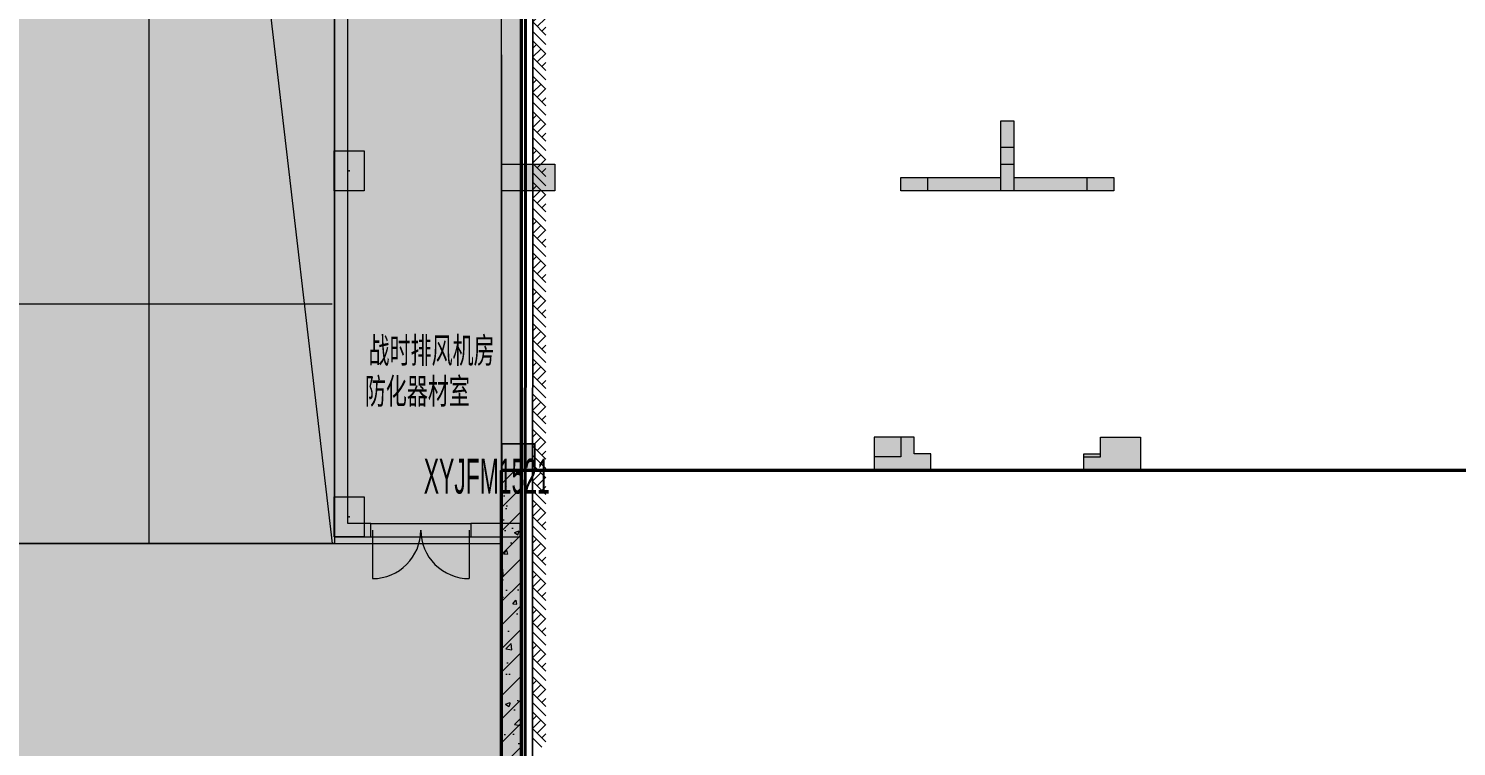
# Model space of a CAD drawing. Extents: x -264757 to 86229, y 4049843 to 4347093.
# Drawn here: x -31994 to -10533, y 4148758 to 4159546 of the extents above; entities that cross this region are included whole.
import ezdxf

# ---------------------------------------------------------------- set-up
doc = ezdxf.new("R2010")
doc.units = 0
doc.header["$LTSCALE"] = 1000
doc.header["$MEASUREMENT"] = 0
doc.linetypes.add('DASH', pattern=[0.35, 0.25, -0.1])
doc.layers.add('AX-01DK-PB01$0$AX-03CK-02-PB01$0$AX-03CK-02-PB01$0$人防$0$人防$0$DOOR_FIRE_TEXT', color=8, linetype='Continuous')
doc.layers.add('无关图层', color=8, linetype='Continuous', lineweight=0)
doc.layers.add('车位归属楼栋范围线', color=7, linetype='Continuous', true_color=0x19e6c7)
doc.styles.add('AX-01DK-PB01$0$AX-03CK-02-PB01$0$AX-03CK-02-PB01$0$_TCH_DIM', font='SIMPLEX', dxfattribs={"bigfont": 'GBCBIG'})
doc.styles.add('AX-01DK-PB01$0$AX-03CK-02-PB01$0$AX-03CK-02-PB01$0$人防$0$人防$0$_TCH_DIM', font='$ GAD E', dxfattribs={"width": 0.7, "bigfont": '$ GAD C'})

# ---------------------------------------------------------------- blocks, each defined once
blk = doc.blocks.new('AX-01DK-PB01-RFTC')
at = {"layer": '无关图层'}
h = blk.add_hatch(color=251, dxfattribs=at)
h.dxf.hatch_style = 1
h.paths.add_polyline_path([(19773, -61220), (19773, -62171), (18423, -62170), (18423, -70471), (12324, -70471), (12323, -62170), (7773, -62170), (7777, -120370), (8177, -120370), (8177, -120315), (14323, -119683), (14322, -126122), (25972, -126122), (25972, -124922), (26822, -124926), (26822, -122452), (33923, -122452), (33923, -124922), (34773, -124922), (34773, -126122), (41373, -126125), (41373, -124372), (41823, -124372), (41823, -122152), (41447, -122152), (41447, -120270), (48923, -120270), (48923, -123125), (49323, -123125), (49323, -124675), (51824, -124674), (51824, -124055), (54717, -124055), (54717, -125871), (56816, -125871), (56816, -116250), (55967, -116250), (55967, -111420), (63072, -111420), (63072, -103570), (62080, -103570), (62073, -94584), (64569, -94584), (64573, -65385), (66999, -65385), (67002, -52470), (67402, -52470), (67397, -31965), (65807, -31965), (65807, -26418), (68456, -26418), (68457, -17070), (67422, -17070), (67422, -13843), (60301, -13843), (60302, -3770), (55750, -3770), (55750, -12070), (49652, -12070), (49649, -9275), (45355, -9275), (45349, -3821), (40751, -3820), (40750, -12070), (34663, -12070), (34649, -3820), (25757, -3820), (25757, -12071), (19650, -12071), (19650, -3820), (10752, -3820), (10751, -12072), (4662, -12071), (4661, -3769), (4150, -3770), (100, -3769), (100, -23171), (-701, -23171), (-701, -29550), (100, -29550), (11250, -29550), (11250, -32020), (12100, -32020), (12100, -32970), (10750, -32970), (10754, -41272), (4647, -41271), (4650, -32970), (1953, -32970), (1953, -34670), (100, -34670), (100, -57801), (9743, -57801), (9743, -57272), (13567, -57272), (13567, -56751), (15417, -56751), (15416, -58750), (18923, -58750), (18923, -61220)])
h.paths.add_polyline_path([(41812, -58753), (48919, -58753), (48919, -61220), (49773, -61220), (49773, -62170), (48419, -62173), (48426, -70475), (42319, -70475), (42324, -67872), (39323, -67876), (39323, -62423), (41812, -62423)], flags=16)
h.paths.add_polyline_path([(33923, -58751), (33923, -61220), (34773, -61220), (34773, -62170), (33423, -62171), (33430, -70475), (27323, -70475), (27323, -62171), (26373, -62170), (26373, -60670), (26815, -60670), (26823, -58751), (31623, -58751), (31623, -58751)], flags=16)
h.paths.add_polyline_path([(40754, -41272), (34647, -41271), (34650, -32970), (33700, -32970), (33700, -31470), (34142, -31470), (34150, -29551), (38951, -29551), (38950, -29550), (41250, -29550), (41250, -32020), (42100, -32020), (42100, -32970), (40750, -32970)], flags=16)
h.paths.add_polyline_path([(49647, -41270), (49655, -38470), (45349, -38475), (45349, -33220), (49142, -33220), (49142, -29550), (56249, -29550), (56250, -32020), (57100, -32020), (57100, -32970), (55749, -32970), (55754, -41271)], flags=16)
h.paths.add_polyline_path([(25764, -41272), (19657, -41271), (19657, -32970), (19150, -32970), (19150, -29550), (26257, -29550), (26250, -32020), (27100, -32020), (27100, -32970), (25757, -32970)], flags=16)
h.paths.add_polyline_path([(41812, -87950), (48919, -87950), (48919, -90420), (49773, -90420), (49773, -91370), (48419, -91370), (48428, -99684), (41519, -99659), (41519, -97070), (39326, -97074), (39319, -91620), (41822, -91620)], flags=16)
h.paths.add_polyline_path([(33925, -87950), (33923, -90420), (34773, -90420), (34773, -91370), (33425, -91370), (33428, -99683), (26519, -99658), (26523, -95371), (27330, -95371), (27324, -91371), (26373, -91370), (26373, -89870), (26823, -89870), (26823, -87951), (31623, -87951), (31623, -87951)], flags=16)
h.paths.add_polyline_path([(18923, -87950), (18922, -90419), (19772, -90419), (19772, -91369), (18420, -91369), (18427, -99677), (11523, -99666), (11523, -95370), (12323, -95370), (12323, -91370), (10974, -91370), (10974, -90420), (11823, -90420), (11823, -87950)], flags=16)
h.paths.add_polyline_path([(62209, -60116), (64273, -60116), (64273, -55267), (62209, -55267)], flags=16)
h.paths.add_polyline_path([(59799, -89432), (61752, -89432), (61752, -84521), (59799, -84521)], flags=16)
blk.add_lwpolyline([(68457, -17070), (68456, -26418), (65807, -26418), (65807, -31965), (67397, -31965), (67402, -52470), (67002, -52470), (66999, -65385), (64573, -65385), (64569, -94584)], dxfattribs=at)
blk = doc.blocks.new('AX-01DK-PB01$1$$LinePat$素土夯实')
at = {"layer": '无关图层'}
for p, q in [((0, -210), (210, 0)), ((120, -300), (420, 0)), ((420, 0), (608, -188)), ((495, -300), (795, 0)), ((615, 0), (705, -90)), ((210, -210), (300, -300)), ((315, -105), (502, -293)), ((705, -300), (795, -210))]:
    blk.add_line(p, q, dxfattribs=at)
blk = doc.blocks.new('SX-CK-PB001-WNC$1$20211103.13313578')
at = {"layer": '无关图层'}
h = blk.add_hatch(color=256, dxfattribs=at)
h.dxf.hatch_style = 1
h.paths.add_polyline_path([(0, 600), (450, 600), (450, 0), (0, 0)])
blk.add_lwpolyline([(0, 600), (450, 600), (450, 0), (0, 0)], close=True, dxfattribs=at)
blk.add_point((225, 300), dxfattribs=at)
blk = doc.blocks.new('AX-01DK-PB01$0$AX-03CK-02-PB01$0$AX-03CK-02-PB01$0$人防$0$人防$0$$DorLib2D$00000004')
at = {"layer": '无关图层'}
for p, q in [((-0.485, 0), (-0.485, 0.485)), ((0.485, 0), (0.485, 0.485))]:
    blk.add_line(p, q, dxfattribs=at)
at = {"layer": '无关图层', "lineweight": 13}
for centre, start, end in [((-0.485, 0), 0, 90), ((0.485, 0), 90, 180)]:
    blk.add_arc(centre, 0.485, start, end, dxfattribs=at)

msp = doc.modelspace()

# ---------------------------------------------------------------- hatches: boundary and pattern name
at = {"layer": '无关图层'}
h = msp.add_hatch(dxfattribs=at)
h.set_pattern_fill('ARMORED', color=256, scale=100)
h.set_pattern_definition([(50, (-1094319.67, 3769420.53), (358.63009, -31.37607), [37.5, -412.5]), (355, (-1094319.67, 3769420.53), (-69.37567, 376.09607), [30, -330]), (100.4514, (-1094289.8, 3769417.9), (289.25469, 344.71977), [31.8701, -350.57106]), (46.1842, (-1094319.67, 3769520.53), (533.62052, -82.7595), [56.25, -618.75]), (96.6356, (-1094275.2, 3769513.63), (467.33135, 487.05894), [47.80514, -525.8565]), (351.1842, (-1094319.67, 3769520.5), (467.33097, 487.0593), [45, -495]), (21, (-1094269.67, 3769495.53), (298.453526, -201.309445), [37.5, -412.5]), (326, (-1094269.67, 3769495.53), (121.65767, 362.57502), [30, -330]), (71.4514, (-1094244.8, 3769478.75), (420.11131, 161.26525), [31.8701, -350.57106]), (37.5, (-1094319.67, 3769420.53), (6.079928, 166.446927), [0, -326, 0, -335, 0, -331.25]), (7.5, (-1094319.67, 3769420.53), (131.53477, 197.205856), [0, -191, 0, -318.5, 0, -126.25]), (327.5, (-1094431.17, 3769420.53), (266.911218, -11.277436), [0, -125, 0, -390, 0, -517.5]), (317.5, (-1094481.17, 3769420.53), (291.593085, 50.05249), [0, -162.5, 0, -259, 0, -367.5]), (45, (-1094319.67, 3769420.53), (-176.776695, 176.776695), [])])
h.paths.add_polyline_path([(-24883.6, 4165408), (-24583.6, 4165408), (-24583.3, 4152908), (-24883.3, 4152908)])
for points in [[(-24889.6, 4162443.4), (-24889.6, 4139854.3), (-24589.6, 4139854.3), (-24589.6, 4162443.4)], [(-17383.1, 4157758), (-17383.1, 4158158), (-17183.1, 4158158), (-17183.1, 4157758)], [(-24883.3, 4157508), (-24083.1, 4157508), (-24083.1, 4157108), (-24883.3, 4157108)], [(-17383.1, 4157508), (-17183.1, 4157508), (-17183.1, 4157108), (-17383.1, 4157108)], [(-18483.1, 4157108), (-18883.1, 4157108), (-18883.1, 4157308), (-18483.1, 4157308)], [(-16083.1, 4157308), (-15683.1, 4157308), (-15683.1, 4157108), (-16083.1, 4157108)], [(-24383.4, 4152908), (-24883.4, 4152908), (-24883.4, 4153308), (-24383.4, 4153308)], [(-24383.1, 4152908), (-24883.1, 4152908), (-24883.1, 4153308), (-24383.1, 4153308)], [(-18432.7, 4152908), (-18432.7, 4153158), (-18682.7, 4153158), (-18682.7, 4153408), (-18882.7, 4153408), (-19282.7, 4153408), (-19282.7, 4152908), (-18882.7, 4152908)], [(-16133.1, 4152908), (-16133.1, 4153158), (-15883.1, 4153158), (-15883.1, 4153408), (-15683.1, 4153408), (-15283.1, 4153408), (-15283.1, 4152908), (-15683.1, 4152908)]]:
    msp.add_hatch(color=256, dxfattribs=at).paths.add_polyline_path(points)
h = msp.add_hatch(color=256, dxfattribs=at)
h.dxf.hatch_style = 1
h.paths.add_polyline_path([(-18883.1, 4157308), (-17383.1, 4157308), (-17383.1, 4158158), (-17183.1, 4158158), (-17183.1, 4157308), (-15683.1, 4157308), (-15683.1, 4157108), (-18883.1, 4157108)])
h = msp.add_hatch(color=256, dxfattribs=at)
h.dxf.hatch_style = 1
h.paths.add_polyline_path([(-24880.2, 4157508), (-24633.3, 4157508), (-24083.1, 4157508), (-24083.1, 4157108), (-24883.3, 4157108)])
h = msp.add_hatch(color=256, dxfattribs=at)
h.dxf.hatch_style = 1
h.paths.add_polyline_path([(-24633, 4153308), (-24883.1, 4153308), (-24883.4, 4152908), (-24383.1, 4152908), (-24383.1, 4153308), (-24633.3, 4153308)])
h = msp.add_hatch(color=256, dxfattribs=at)
h.dxf.hatch_style = 1
h.paths.add_polyline_path([(-18432.7, 4152908), (-18432.7, 4153158), (-18682.7, 4153158), (-18682.7, 4153408), (-18882.7, 4153408), (-18882.7, 4153108), (-19282.7, 4153108), (-19282.7, 4152908), (-18882.7, 4152908)])
h = msp.add_hatch(color=256, dxfattribs=at)
h.dxf.hatch_style = 1
h.paths.add_polyline_path([(-16133.1, 4152908), (-16133.1, 4153108), (-15883.1, 4153108), (-15883.1, 4153408), (-15683.1, 4153408), (-15283.1, 4153408), (-15283.1, 4152908), (-15683.1, 4152908)])
h = msp.add_hatch(dxfattribs=at)
h.set_pattern_fill('钢筋混凝土', color=256, scale=100)
h.set_pattern_definition([(45, (-4e-05, 0.0001), (-176.776695, 176.776695), []), (50, (-4e-05, 0.0001), (717.26018, -62.752135), [75, -825]), (355, (-4e-05, 0.0001), (-138.75133, 752.19213), [60, -660]), (100.4514, (59.8, -5.2), (578.50938, 689.43954), [63.74019, -701.14211]), (46.1842, (-4e-05, 200), (1067.24105, -165.51901), [112.5, -1237.5]), (96.6356, (88.9, 186.2), (934.6627, 974.11787), [95.6103, -1051.713]), (351.1842, (-4e-05, 200), (934.66195, 974.1186), [90, -990]), (21, (100, 150), (596.90705, -402.61889), [75, -825]), (326, (100, 150), (243.31533, 725.15005), [60, -660]), (71.4514, (149.74, 116.45), (840.22263, 322.5305), [63.74019, -701.14211]), (37.5, (-4e-05, 0.0001), (12.159855, 332.893854), [0, -652, 0, -670, 0, -662.5]), (7.5, (-4e-05, 0.0001), (263.069537, 394.411712), [0, -382, 0, -637, 0, -252.5]), (327.5, (-223, 0.0001), (533.822436, -22.554872), [0, -250, 0, -780, 0, -1035]), (317.5, (-323, 0.0001), (583.18617, 100.10498), [0, -325, 0, -518, 0, -735])])
h.paths.add_polyline_path([(-24889.6, 4137408), (-24889.6, 4152908), (-24589.6, 4152908), (-24589.6, 4137408)])

# ---------------------------------------------------------------- linework, layer by layer
for p, q in [((-30182.9, 4151808), (-30182.9, 4175406.7, 0)), ((-30182.9, 4175406.7), (-27432.9, 4151808)), ((-27397.2, 4167464), (-27397.6, 4151808)), ((-24889.6, 4162443.4), (-24889.6, 4139854.3)), ((-24589.6, 4162443.4), (-24589.6, 4139854.3)), ((-24540.8, 4132943.1), (-24537.1, 4162138.7)), ((-24527.1, 4162128.7), (-24530.8, 4132933.1)), ((-24517.1, 4162118.7), (-24520.8, 4132923.1)), ((-24420.8, 4132823.1), (-24417.2, 4162018.7)), ((-24417.2, 4162018.7), (-24420.8, 4132823.1)), ((-27397.4, 4151908), (-27397, 4160078.6)), ((-27197.4, 4152108), (-27197, 4160078.6)), ((-32932.9, 4155408), (-27432.9, 4155408)), ((-26848.7, 4152108), (-27197.4, 4152108)), ((-26848.7, 4151908), (-26848.7, 4152108)), ((-26848.7, 4152108), (-25348.7, 4152108)), ((-24604.7, 4152108), (-25348.7, 4152108)), ((-25348.7, 4152108), (-25348.7, 4151908)), ((-24604.7, 4151908), (-24604.7, 4152108)), ((-27397.6, 4151808), (-32932.9, 4151808)), ((-32932.9, 4151808), (-24883.6, 4151808)), ((-27397.4, 4151908), (-26848.7, 4151908)), ((-26848.7, 4151908), (-25348.7, 4151908)), ((-25348.7, 4151908), (-24604.7, 4151908))]:
    msp.add_line(p, q, dxfattribs=at)
for points in [[(-24883.6, 4165408), (-24583.6, 4165408), (-24583.3, 4152908), (-24883.3, 4152908)], [(-18883.1, 4157308), (-17383.1, 4157308), (-17383.1, 4158158), (-17183.1, 4158158), (-17183.1, 4157308), (-15683.1, 4157308), (-15683.1, 4157108), (-18883.1, 4157108)], [(-17383.1, 4157758), (-17383.1, 4158158), (-17183.1, 4158158), (-17183.1, 4157758)], [(-24880.2, 4157508), (-24633.3, 4157508), (-24633.3, 4157508), (-24083.1, 4157508), (-24083.1, 4157108), (-24883.3, 4157108)], [(-24883.3, 4157508), (-24083.1, 4157508), (-24083.1, 4157108), (-24883.3, 4157108)], [(-17383.1, 4157508), (-17183.1, 4157508), (-17183.1, 4157108), (-17383.1, 4157108)], [(-18483.1, 4157108), (-18883.1, 4157108), (-18883.1, 4157308), (-18483.1, 4157308)], [(-16083.1, 4157308), (-15683.1, 4157308), (-15683.1, 4157108), (-16083.1, 4157108)], [(-24383.1, 4152908), (-24383.1, 4153308), (-24633.3, 4153308), (-24633, 4153308), (-24883.1, 4153308), (-24883.4, 4152908)], [(-24383.4, 4152908), (-24883.4, 4152908), (-24883.4, 4153308), (-24383.4, 4153308)], [(-24383.1, 4152908), (-24883.1, 4152908), (-24883.1, 4153308), (-24383.1, 4153308)], [(-18432.7, 4152908), (-18432.7, 4153158), (-18682.7, 4153158), (-18682.7, 4153408), (-18882.7, 4153408), (-18882.7, 4153108), (-19282.7, 4153108), (-19282.7, 4152908), (-18882.7, 4152908)], [(-18432.7, 4152908), (-18432.7, 4153158), (-18682.7, 4153158), (-18682.7, 4153408), (-18882.7, 4153408), (-18882.7, 4153408), (-19282.7, 4153408), (-19282.7, 4152908), (-18882.7, 4152908)], [(-16133.1, 4152908), (-16133.1, 4153108), (-15883.1, 4153108), (-15883.1, 4153408), (-15683.1, 4153408), (-15683.1, 4153408), (-15283.1, 4153408), (-15283.1, 4152908), (-15683.1, 4152908)], [(-16133.1, 4152908), (-16133.1, 4153158), (-15883.1, 4153158), (-15883.1, 4153408), (-15683.1, 4153408), (-15683.1, 4153408), (-15283.1, 4153408), (-15283.1, 4152908), (-15683.1, 4152908)], [(-24889.6, 4137408), (-24889.6, 4152908), (-24589.6, 4152908), (-24589.6, 4137408)]]:
    msp.add_lwpolyline(points, close=True, dxfattribs=at)
at = {"layer": '车位归属楼栋范围线', "linetype": 'DASH', "ltscale": 5, "const_width": 50}
msp.add_lwpolyline([(-24589.9, 4147414.7), (-24589.9, 4162591.4), (-39803, 4162591.4), (-39803, 4157570.6), (-50949.7, 4157570.6), (-50949.7, 4151410.9), (-58330.8, 4151410.9), (-58330.8, 4139628.4)], dxfattribs=at)
at = {"layer": '车位归属楼栋范围线', "linetype": 'DASH', "ltscale": 5}
for points in [[(-24889.6, 4152908, 50, 50, 0), (20316.7, 4152908, 50, 50, 0)], [(-24889.6, 4146325.6, 50, 50, 0), (-24889.6, 4152908, 0, 0, 0)]]:
    msp.add_lwpolyline(points, format="xyseb", dxfattribs=at)

# ---------------------------------------------------------------- block references
at = {"layer": '无关图层'}
for name, p in [('AX-01DK-PB01-RFTC', (-89156.8, 4227579.4)), ('SX-CK-PB001-WNC$1$20211103.13313578', (-27399.6, 4157108)), ('SX-CK-PB001-WNC$1$20211103.13313578', (-27399.6, 4151908))]:
    msp.add_blockref(name, p, dxfattribs=at)
at = {"layer": '无关图层', "xscale": 0.6677088998587033, "yscale": 0.6666666666666666, "zscale": 0.6666666666666666, "rotation": 89.99289824979311}
for p in [(-24417.5, 4159364.5), (-24417.6, 4158833.7), (-24417.6, 4158302.9), (-24417.7, 4157772), (-24417.8, 4157241.2), (-24417.8, 4156710.4), (-24417.9, 4156179.5), (-24417.9, 4155648.7), (-24418, 4155117.9), (-24418.1, 4154587.1), (-24418.1, 4154056.2), (-24418.2, 4153525.4), (-24418.3, 4152994.6), (-24418.3, 4152463.7), (-24418.4, 4151932.9), (-24418.5, 4151402.1), (-24418.5, 4150871.3), (-24418.6, 4150340.4), (-24418.7, 4149809.6), (-24418.7, 4149278.8), (-24418.8, 4148747.9)]:
    msp.add_blockref('AX-01DK-PB01$1$$LinePat$素土夯实', p, dxfattribs=at)
at = {"layer": '无关图层'}
ref = msp.add_blockref('AX-01DK-PB01$0$AX-03CK-02-PB01$0$AX-03CK-02-PB01$0$人防$0$人防$0$$DorLib2D$00000004', (-26098.7, 4152008), dxfattribs=dict(at, xscale=-1500, yscale=-1500, zscale=200, rotation=5.710761194595792e-05))
ref.add_attrib('A', 'XYJFM1521', (-26054, 4152557.4), dxfattribs={"layer": 'AX-01DK-PB01$0$AX-03CK-02-PB01$0$AX-03CK-02-PB01$0$人防$0$人防$0$DOOR_FIRE_TEXT', "height": 525, "rotation": 0.00006, "style": 'AX-01DK-PB01$0$AX-03CK-02-PB01$0$AX-03CK-02-PB01$0$人防$0$人防$0$_TCH_DIM', "width": 0.49})

# ---------------------------------------------------------------- texts
at = {"layer": '无关图层', "style": 'AX-01DK-PB01$0$AX-03CK-02-PB01$0$AX-03CK-02-PB01$0$_TCH_DIM'}
for s, p in [('战时排风机房', (-26885.5, 4154476.5)), ('防化器材室', (-26940.1, 4153863.1))]:
    msp.add_text(s, height=438.87, dxfattribs=at).set_placement(p)

doc.saveas('drawing.dxf')
